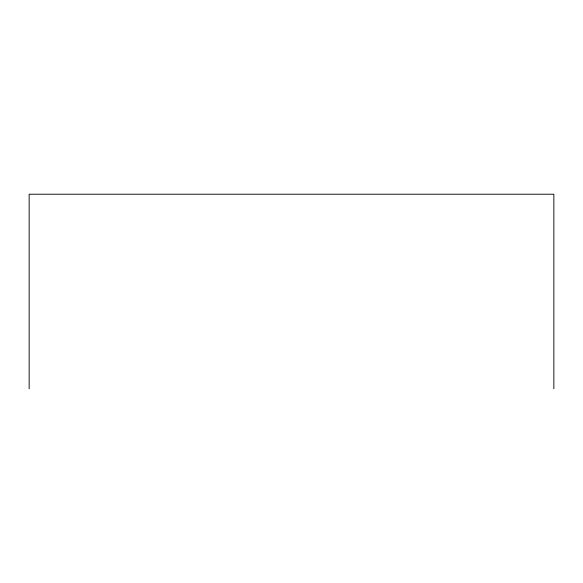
<?xml version="1.0" encoding="UTF-8"?>
<svg xmlns="http://www.w3.org/2000/svg" width="583" height="583" viewBox="0 0 583 583"><rect width="100%" height="100%" fill="white"/><g stroke="black" fill="none" stroke-linecap="round" stroke-linejoin="round"><path stroke-width="0.87" d="M553.85 388.774L553.85 194.226L29.15 194.226L29.15 388.774"/></g></svg>
